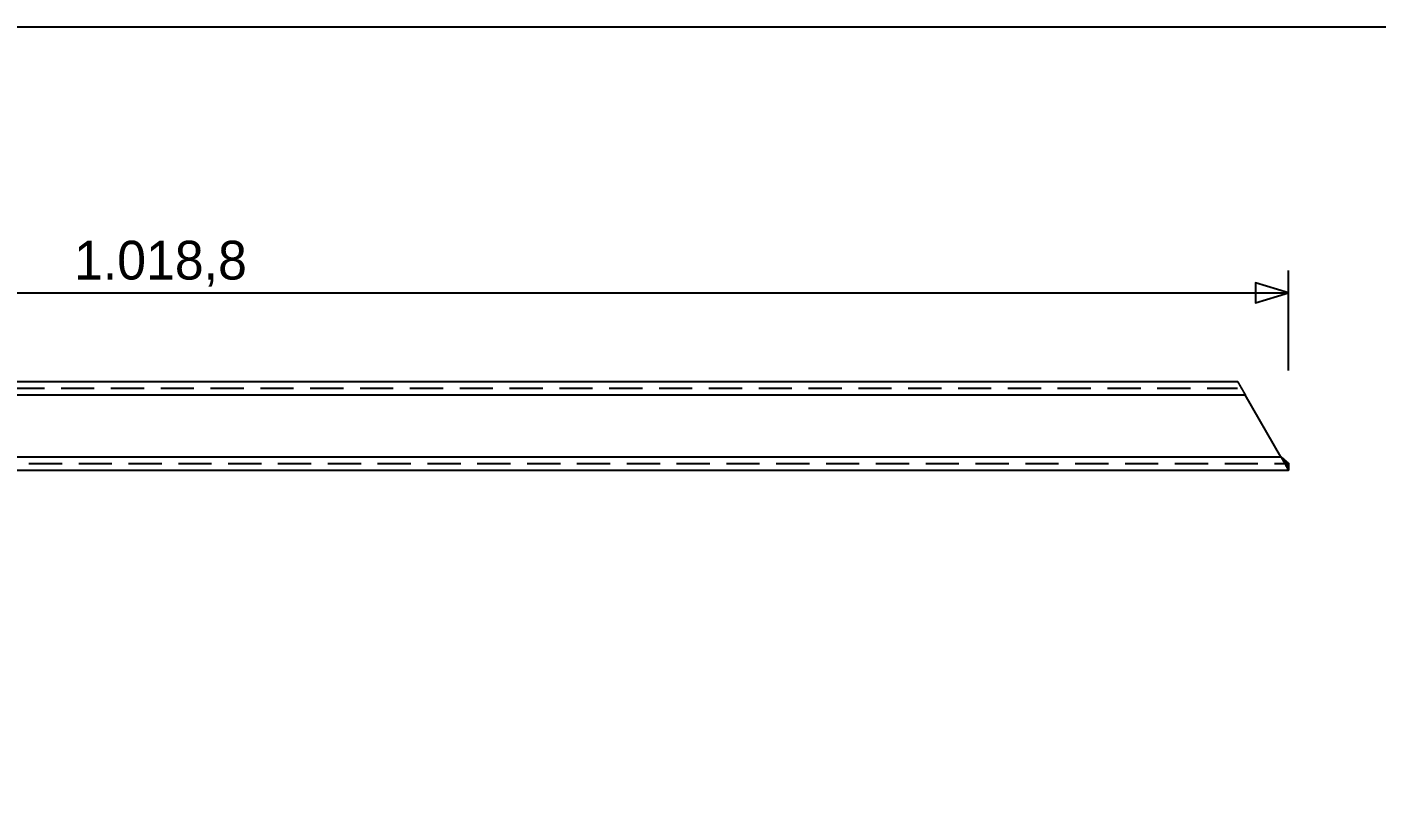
# Model space of a CAD drawing. Header units: millimetres. Extents: x 20 to 410, y 10 to 287.
# Drawn here: x 141.8 to 263.7, y 217.8 to 287 of the extents above; entities that cross this region are included whole.
import ezdxf
from ezdxf.enums import TextEntityAlignment as Align

# ---------------------------------------------------------------- set-up
doc = ezdxf.new("R2010")
doc.units = ezdxf.units.MM
doc.linetypes.add('DASHED', pattern=[4.5, 3, -1.5])
for name, color, linetype in [('KONTUR', 7, 'CONTINUOUS'), ('MASSE', 3, 'CONTINUOUS'), ('RAHMEN', 7, 'CONTINUOUS'), ('VERDECKT', 8, 'DASHED')]:
    doc.layers.add(name, color=color, linetype=linetype)

msp = doc.modelspace()

# ---------------------------------------------------------------- linework, layer by layer
at = {"layer": 'KONTUR'}
for points in [[(54.91176, 255), (251.146478, 255)], [(59.45588, 255), (251.146478, 255)], [(251.146478, 255), (251.146596, 255), (251.146714, 254.999998), (251.146832, 254.999998), (251.14695, 254.999996), (251.147066, 254.999992), (251.147184, 254.999988), (251.147302, 254.999984), (251.14742, 254.99998), (251.147536, 254.999974), (251.147654, 254.99997), (251.147772, 254.999962), (251.14789, 254.999956), (251.148006, 254.999948), (251.148124, 254.99994)], [(251.148124, 254.99994), (251.148948, 254.999672), (251.149776, 254.999194), (251.150604, 254.998502), (251.151434, 254.997598), (251.152266, 254.996482), (251.153098, 254.995156), (251.153932, 254.993616), (251.154768, 254.991866), (251.155604, 254.989904), (251.15644, 254.98773), (251.157278, 254.985348), (251.158116, 254.982756), (251.158954, 254.979954), (251.159792, 254.976942)], [(251.159792, 254.976942), (251.16014, 254.976774), (251.160488, 254.976606), (251.160836, 254.976436), (251.161184, 254.976266), (251.161532, 254.976094), (251.16188, 254.975924), (251.162228, 254.975752), (251.162576, 254.975578), (251.162924, 254.975406), (251.163272, 254.975232), (251.16362, 254.975058), (251.163968, 254.974882), (251.164316, 254.974708), (251.164664, 254.97453)], [(251.164664, 254.97453), (251.167106, 254.971154), (251.169554, 254.96757), (251.172008, 254.96378), (251.174466, 254.959784), (251.176928, 254.955582), (251.179396, 254.951174), (251.181866, 254.946564), (251.184338, 254.94175), (251.186814, 254.936734), (251.189292, 254.931518), (251.191772, 254.9261), (251.194252, 254.920484), (251.196734, 254.914668), (251.199216, 254.908656)], [(251.199216, 254.908656), (251.199782, 254.908326), (251.200348, 254.907996), (251.200912, 254.907664), (251.201478, 254.907332), (251.202042, 254.907), (251.202608, 254.906668), (251.203174, 254.906334), (251.203738, 254.906), (251.204304, 254.905666), (251.204868, 254.905332), (251.205434, 254.904996), (251.206, 254.90466), (251.206564, 254.904324), (251.20713, 254.903986)], [(251.20713, 254.903986), (251.211096, 254.89763), (251.215072, 254.891078), (251.219056, 254.884334), (251.223048, 254.877398), (251.227046, 254.870272), (251.231052, 254.862956), (251.235062, 254.85545), (251.239078, 254.84776), (251.2431, 254.839882), (251.247124, 254.83182), (251.25115, 254.823576), (251.255178, 254.815152), (251.25921, 254.806546), (251.26324, 254.797764)], [(251.26324, 254.797764), (251.264, 254.797284), (251.264762, 254.796806), (251.265522, 254.796326), (251.266282, 254.795846), (251.267044, 254.795364), (251.267804, 254.794884), (251.268564, 254.794402), (251.269326, 254.79392), (251.270086, 254.793436), (251.270846, 254.792954), (251.271608, 254.79247), (251.272368, 254.791986), (251.273128, 254.7915), (251.273888, 254.791016)], [(251.273888, 254.791016), (251.279226, 254.781924), (251.284576, 254.772658), (251.289938, 254.763218), (251.29531, 254.75361), (251.300692, 254.743832), (251.306082, 254.733888), (251.31148, 254.723776), (251.316886, 254.713502), (251.322296, 254.703068), (251.327712, 254.692472), (251.33313, 254.681718), (251.338552, 254.670808), (251.343976, 254.659744), (251.349402, 254.648528)], [(251.349402, 254.648528), (251.350328, 254.64792), (251.351254, 254.64731), (251.352182, 254.6467), (251.353108, 254.646088), (251.354036, 254.645478), (251.354962, 254.644866), (251.35589, 254.644256), (251.356816, 254.643642), (251.357742, 254.64303), (251.35867, 254.642418), (251.359596, 254.641804), (251.360524, 254.64119), (251.36145, 254.640576), (251.362376, 254.63996)], [(251.362376, 254.63996), (251.36888, 254.628482), (251.3754, 254.616856), (251.381934, 254.605086), (251.38848, 254.593174), (251.395036, 254.581122), (251.401606, 254.56893), (251.408182, 254.556602), (251.414768, 254.544142), (251.42136, 254.531548), (251.42796, 254.518826), (251.434562, 254.505976), (251.44117, 254.493), (251.447778, 254.479902), (251.454388, 254.466684)], [(54.474996, 253.8), (52.436764, 248.2), (255.07246, 248.2), (251.8393, 253.8)], [(54.474996, 253.8), (251.8393, 253.8)], [(251.454388, 254.466684), (251.455446, 254.465968), (251.456504, 254.465252), (251.457562, 254.464534), (251.458618, 254.463818), (251.459676, 254.4631), (251.460734, 254.462382), (251.46179, 254.461664), (251.462848, 254.460946), (251.463906, 254.460226), (251.464964, 254.459508), (251.46602, 254.458788), (251.467078, 254.458068), (251.468136, 254.457348), (251.469192, 254.456626)], [(251.469192, 254.456626), (251.476614, 254.443202), (251.48405, 254.429666), (251.491504, 254.416016), (251.498972, 254.402258), (251.506454, 254.388392), (251.513948, 254.374424), (251.521452, 254.360352), (251.528966, 254.346182), (251.536488, 254.331916), (251.544016, 254.317554), (251.551548, 254.303102), (251.559086, 254.28856), (251.566626, 254.273932), (251.574168, 254.25922)], [(251.574168, 254.25922), (251.575316, 254.258424), (251.576464, 254.257628), (251.57761, 254.256832), (251.578758, 254.256036), (251.579906, 254.25524), (251.581052, 254.254442), (251.5822, 254.253646), (251.583348, 254.252848), (251.584494, 254.25205), (251.585642, 254.251252), (251.58679, 254.250454), (251.587936, 254.249656), (251.589084, 254.248858), (251.590232, 254.248058)], [(251.590232, 254.248058), (251.598282, 254.233206), (251.606354, 254.218276), (251.61444, 254.203272), (251.622544, 254.188196), (251.630662, 254.173052), (251.638794, 254.157842), (251.646936, 254.142568), (251.655088, 254.127234), (251.66325, 254.111842), (251.671418, 254.096396), (251.679594, 254.080896), (251.687772, 254.065346), (251.695954, 254.04975), (251.704136, 254.034108)], [(251.704136, 254.034108), (251.70533, 254.033264), (251.706524, 254.032418), (251.707716, 254.031574), (251.70891, 254.03073), (251.710102, 254.029884), (251.711296, 254.029038), (251.71249, 254.028194), (251.713682, 254.027348), (251.714876, 254.026502), (251.716068, 254.025656), (251.717262, 254.02481), (251.718456, 254.023964), (251.719648, 254.023118), (251.720842, 254.022272)], [(251.720842, 254.022272), (251.729216, 254.00656), (251.737608, 253.990812), (251.746018, 253.97503), (251.754446, 253.959218), (251.762888, 253.943376), (251.771344, 253.92751), (251.779812, 253.91162), (251.788292, 253.895712), (251.796778, 253.879786), (251.805274, 253.863846), (251.813774, 253.847894), (251.82228, 253.831934), (251.83079, 253.815968), (251.8393, 253.8)], [(52, 247), (255.765282, 247), (255.765282, 247.6)], [(255.07246, 248.2), (255.073654, 248.199138), (255.074848, 248.198278), (255.07604, 248.197416), (255.077234, 248.196556), (255.078426, 248.195694), (255.07962, 248.194834), (255.080814, 248.193972), (255.082006, 248.19311), (255.0832, 248.19225), (255.084392, 248.191388), (255.085586, 248.190528), (255.08678, 248.189666), (255.087972, 248.188806), (255.089166, 248.187944)], [(255.089166, 248.187944), (255.09754, 248.171978), (255.105932, 248.156016), (255.114342, 248.140062), (255.12277, 248.12412), (255.131212, 248.10819), (255.139668, 248.092276), (255.148136, 248.076382), (255.156616, 248.06051), (255.165102, 248.044662), (255.173598, 248.028842), (255.182098, 248.013052), (255.190604, 247.997294), (255.199114, 247.981574), (255.207624, 247.965892), (255.207624, 248.082946), (255.215746, 248.076972), (255.22387, 248.071012), (255.23199, 248.065064), (255.240108, 248.05913), (255.248224, 248.05321), (255.256334, 248.047306), (255.26444, 248.041418), (255.27254, 248.035546), (255.280632, 248.029692), (255.288718, 248.023854), (255.296796, 248.018036), (255.304864, 248.012236), (255.312922, 248.006454), (255.32097, 248.000694), (255.223686, 247.95408)], [(255.190336, 248.11493), (255.089166, 248.187944)], [(255.190336, 248.11493), (255.19157, 248.112636), (255.192804, 248.110344), (255.194038, 248.108052), (255.195272, 248.105762), (255.196508, 248.103474), (255.197742, 248.101186), (255.198976, 248.098902), (255.200212, 248.096618), (255.201446, 248.094334), (255.202682, 248.092054), (255.203918, 248.089774), (255.205152, 248.087496), (255.206388, 248.08522), (255.207624, 248.082946)], [(255.207624, 247.965892), (255.20877, 247.965048), (255.209918, 247.964202), (255.211066, 247.963358), (255.212212, 247.962514), (255.21336, 247.96167), (255.214508, 247.960826), (255.215654, 247.959982), (255.216802, 247.959138), (255.21795, 247.958296), (255.219096, 247.957452), (255.220244, 247.956608), (255.221392, 247.955766), (255.222538, 247.954922), (255.223686, 247.95408)], [(255.223686, 247.95408), (255.231738, 247.938472), (255.239808, 247.92291), (255.247896, 247.907398), (255.256, 247.891938), (255.264118, 247.876532), (255.272248, 247.861184), (255.28039, 247.845894), (255.288544, 247.830668), (255.296706, 247.815508), (255.304874, 247.800416), (255.313048, 247.785394), (255.321226, 247.770446), (255.329408, 247.755574), (255.337592, 247.74078), (255.337592, 247.97039), (255.345078, 247.96477), (255.352564, 247.959172), (255.360048, 247.9536), (255.36753, 247.948054), (255.375008, 247.942534), (255.382484, 247.93704), (255.389954, 247.931574), (255.397418, 247.926136), (255.404878, 247.920724), (255.41233, 247.915342), (255.419774, 247.90999), (255.42721, 247.904668), (255.434636, 247.899376), (255.442052, 247.894116), (255.352396, 247.729664)], [(255.32097, 248.000694), (255.322156, 247.998508), (255.323342, 247.996326), (255.324528, 247.994148), (255.325716, 247.991972), (255.326902, 247.9898), (255.32809, 247.98763), (255.329278, 247.985464), (255.330464, 247.9833), (255.331652, 247.98114), (255.33284, 247.978984), (255.334028, 247.97683), (255.335216, 247.97468), (255.336404, 247.972534), (255.337592, 247.97039)], [(255.337592, 247.74078), (255.33865, 247.739984), (255.339706, 247.73919), (255.340764, 247.738394), (255.341822, 247.7376), (255.342878, 247.736804), (255.343936, 247.73601), (255.344994, 247.735216), (255.34605, 247.734422), (255.347108, 247.73363), (255.348166, 247.732836), (255.349224, 247.732042), (255.35028, 247.73125), (255.351338, 247.730458), (255.352396, 247.729664)], [(255.352396, 247.729664), (255.359816, 247.715016), (255.367254, 247.700452), (255.374708, 247.685978), (255.382176, 247.671594), (255.389656, 247.657304), (255.39715, 247.64311), (255.404654, 247.629014), (255.412168, 247.61502), (255.41969, 247.60113), (255.427218, 247.587346), (255.434752, 247.57367), (255.44229, 247.560104), (255.44983, 247.546652), (255.457372, 247.533316), (255.457372, 247.866658), (255.463934, 247.861606), (255.470494, 247.856588), (255.477054, 247.851606), (255.483612, 247.846662), (255.490168, 247.841752), (255.49672, 247.83688), (255.503268, 247.832044), (255.50981, 247.827248), (255.516348, 247.82249), (255.52288, 247.81777), (255.529404, 247.81309), (255.535922, 247.80845), (255.54243, 247.803852), (255.548932, 247.799292), (255.470346, 247.523326)], [(255.442052, 247.894116), (255.443144, 247.892124), (255.444238, 247.890136), (255.445332, 247.888154), (255.446426, 247.886176), (255.44752, 247.884202), (255.448614, 247.882234), (255.449708, 247.88027), (255.450804, 247.87831), (255.451898, 247.876356), (255.452992, 247.874406), (255.454086, 247.872462), (255.455182, 247.870522), (255.456276, 247.868588), (255.457372, 247.866658)], [(255.457372, 247.533316), (255.458298, 247.5326), (255.459224, 247.531884), (255.460152, 247.53117), (255.461078, 247.530454), (255.462006, 247.52974), (255.462932, 247.529026), (255.463858, 247.528312), (255.464786, 247.527598), (255.465712, 247.526886), (255.46664, 247.526172), (255.467566, 247.52546), (255.468494, 247.524748), (255.46942, 247.524036), (255.470346, 247.523326)], [(255.470346, 247.523326), (255.47685, 247.510198), (255.48337, 247.497192), (255.489904, 247.484312), (255.49645, 247.471558), (255.503006, 247.458932), (255.509574, 247.446438), (255.516152, 247.434078), (255.522738, 247.421854), (255.52933, 247.409766), (255.53593, 247.397818), (255.542532, 247.386014), (255.54914, 247.374354), (255.555748, 247.362838), (255.562358, 247.351472), (255.562358, 247.775736), (255.567744, 247.771446), (255.573128, 247.767202), (255.578512, 247.763002), (255.583894, 247.758846), (255.589274, 247.754736), (255.594652, 247.750674), (255.600024, 247.746656), (255.605394, 247.742686), (255.61076, 247.738762), (255.61612, 247.734886), (255.621474, 247.73106), (255.626824, 247.72728), (255.632166, 247.72355), (255.6375, 247.719868), (255.573008, 247.34299)], [(255.548932, 247.799292), (255.54989, 247.79757), (255.550848, 247.795854), (255.551806, 247.794144), (255.552766, 247.79244), (255.553724, 247.790742), (255.554684, 247.78905), (255.555642, 247.787364), (255.556602, 247.785684), (255.557562, 247.78401), (255.55852, 247.782342), (255.55948, 247.780682), (255.56044, 247.779026), (255.5614, 247.777378), (255.562358, 247.775736)], [(255.562358, 247.351472), (255.56312, 247.350864), (255.56388, 247.350254), (255.56464, 247.349648), (255.565402, 247.34904), (255.566162, 247.348432), (255.566922, 247.347826), (255.567684, 247.34722), (255.568444, 247.346614), (255.569204, 247.34601), (255.569966, 247.345404), (255.570726, 247.3448), (255.571486, 247.344196), (255.572246, 247.343592), (255.573008, 247.34299)], [(255.573008, 247.34299), (255.578346, 247.331888), (255.583696, 247.32094), (255.589056, 247.310148), (255.59443, 247.299514), (255.59981, 247.28904), (255.605202, 247.278726), (255.6106, 247.268576), (255.616004, 247.25859), (255.621414, 247.24877), (255.62683, 247.23912), (255.632248, 247.22964), (255.63767, 247.220332), (255.643094, 247.211196), (255.64852, 247.202236), (255.64852, 247.701118), (255.652522, 247.697756), (255.656522, 247.694448), (255.660524, 247.69119), (255.664522, 247.687984), (255.66852, 247.684832), (255.672516, 247.681734), (255.676508, 247.678688), (255.680498, 247.675698), (255.684484, 247.67276), (255.688468, 247.669878), (255.692446, 247.66705), (255.696422, 247.664276), (255.70039, 247.661558), (255.704354, 247.658896), (255.656432, 247.19559)], [(255.6375, 247.719868), (255.638286, 247.718482), (255.639074, 247.717102), (255.63986, 247.71573), (255.640646, 247.714366), (255.641434, 247.713008), (255.64222, 247.711658), (255.643008, 247.710314), (255.643796, 247.708978), (255.644582, 247.70765), (255.64537, 247.706328), (255.646158, 247.705016), (255.646944, 247.703708), (255.647732, 247.70241), (255.64852, 247.701118)], [(255.656432, 247.19559), (255.660398, 247.18694), (255.664374, 247.17847), (255.668358, 247.170182), (255.67235, 247.162076), (255.67635, 247.154154), (255.680354, 247.146416), (255.684366, 247.138866), (255.688382, 247.131504), (255.692402, 247.12433), (255.696426, 247.117348), (255.700452, 247.110556), (255.704482, 247.103958), (255.708512, 247.097554), (255.712544, 247.091344), (255.712544, 247.645672), (255.715008, 247.643368), (255.717472, 247.64112), (255.719934, 247.638932), (255.722398, 247.6368), (255.72486, 247.634726), (255.72732, 247.632712), (255.729778, 247.630756), (255.732236, 247.628858), (255.73469, 247.62702), (255.737144, 247.62524), (255.739594, 247.62352), (255.74204, 247.62186), (255.744486, 247.620258), (255.746926, 247.618718), (255.717416, 247.086786)], [(255.704354, 247.658896), (255.70494, 247.657898), (255.705524, 247.65691), (255.706108, 247.655928), (255.706694, 247.654954), (255.707278, 247.65399), (255.707862, 247.653032), (255.708448, 247.652084), (255.709032, 247.651144), (255.709618, 247.65021), (255.710202, 247.649286), (255.710788, 247.64837), (255.711372, 247.647462), (255.711958, 247.646564), (255.712544, 247.645672)], [(255.717416, 247.086786), (255.719858, 247.080924), (255.722306, 247.075258), (255.72476, 247.069792), (255.727218, 247.064526), (255.72968, 247.05946), (255.732148, 247.054596), (255.734618, 247.049936), (255.73709, 247.04548), (255.739566, 247.041228), (255.742044, 247.03718), (255.744524, 247.03334), (255.747004, 247.029704), (255.749486, 247.026278), (255.751968, 247.023058), (255.751968, 247.611528), (255.7528, 247.61037), (255.753632, 247.609272), (255.754464, 247.608234), (255.755296, 247.607258), (255.756128, 247.606344), (255.756958, 247.60549), (255.757788, 247.604698), (255.758618, 247.603968), (255.759446, 247.603298), (255.760276, 247.60269), (255.761102, 247.602144), (255.761928, 247.60166), (255.762754, 247.601238), (255.763578, 247.600878), (255.753614, 247.020766)], [(255.746926, 247.618718), (255.747286, 247.618148), (255.747646, 247.617586), (255.748006, 247.617034), (255.748366, 247.61649), (255.748726, 247.615954), (255.749086, 247.615428), (255.749446, 247.61491), (255.749806, 247.6144), (255.750168, 247.6139), (255.750528, 247.613408), (255.750888, 247.612926), (255.751248, 247.61245), (255.751608, 247.611986), (255.751968, 247.611528)], [(255.763578, 247.600878), (255.7637, 247.600756), (255.763822, 247.600644), (255.763944, 247.600542), (255.764064, 247.600448), (255.764186, 247.600362), (255.764308, 247.600286), (255.76443, 247.60022), (255.764552, 247.600162), (255.764672, 247.600112), (255.764794, 247.600072), (255.764916, 247.60004), (255.765038, 247.600018), (255.76516, 247.600004), (255.765282, 247.6)], [(255.64852, 247.202236), (255.649086, 247.201758), (255.64965, 247.20128), (255.650216, 247.200804), (255.65078, 247.200326), (255.651346, 247.19985), (255.651912, 247.199376), (255.652476, 247.1989), (255.653042, 247.198426), (255.653606, 247.197952), (255.654172, 247.197478), (255.654738, 247.197004), (255.655302, 247.196532), (255.655868, 247.19606), (255.656432, 247.19559)], [(255.712544, 247.091344), (255.712892, 247.091016), (255.71324, 247.090686), (255.713588, 247.090358), (255.713936, 247.09003), (255.714284, 247.089704), (255.714632, 247.089378), (255.71498, 247.089052), (255.715328, 247.088726), (255.715676, 247.088402), (255.716024, 247.088078), (255.716372, 247.087754), (255.71672, 247.087432), (255.717068, 247.087108), (255.717416, 247.086786)], [(255.751968, 247.023058), (255.752086, 247.02289), (255.752204, 247.022722), (255.752322, 247.022556), (255.752438, 247.02239), (255.752556, 247.022226), (255.752674, 247.02206), (255.752792, 247.021896), (255.752908, 247.021734), (255.753026, 247.02157), (255.753144, 247.021408), (255.753262, 247.021246), (255.753378, 247.021086), (255.753496, 247.020924), (255.753614, 247.020766)], [(255.753614, 247.020766), (255.754438, 247.017912), (255.755266, 247.015268), (255.756094, 247.012834), (255.756924, 247.01061), (255.757756, 247.008596), (255.758588, 247.006794), (255.759422, 247.005202), (255.760258, 247.003824), (255.761094, 247.002656), (255.76193, 247.0017), (255.762768, 247.000956), (255.763604, 247.000424), (255.764442, 247.000106), (255.765282, 247)]]:
    msp.add_lwpolyline(points, dxfattribs=at)
at = {"layer": 'MASSE'}
for p, q in [((255.765, 256), (255.765, 265)), ((52, 263), (255.765, 263))]:
    msp.add_line(p, q, dxfattribs=at)
msp.add_lwpolyline([(255.765, 263), (252.765, 263.9), (252.765, 262.1)], close=True, dxfattribs=at)
at = {"layer": 'RAHMEN'}
msp.add_lwpolyline([(20, 287), (410, 287), (410, 10), (20, 10)], close=True, dxfattribs=at)
at = {"layer": 'VERDECKT'}
for points in [[(54.91176, 255), (54.91176, 254.4), (58.85588, 254.4), (54.91176, 254.4), (251.146478, 254.4)], [(54.91176, 254.4), (251.146478, 254.4)], [(52, 247.6), (255.765282, 247.6)], [(52, 247.6), (255.765282, 247.6)]]:
    msp.add_lwpolyline(points, dxfattribs=at)

# ---------------------------------------------------------------- texts
at = {"layer": 'MASSE'}
msp.add_text('1.018,8', height=3.5, dxfattribs=at).set_placement((153.883, 264.2), align=Align.CENTER)

doc.saveas('drawing.dxf')
